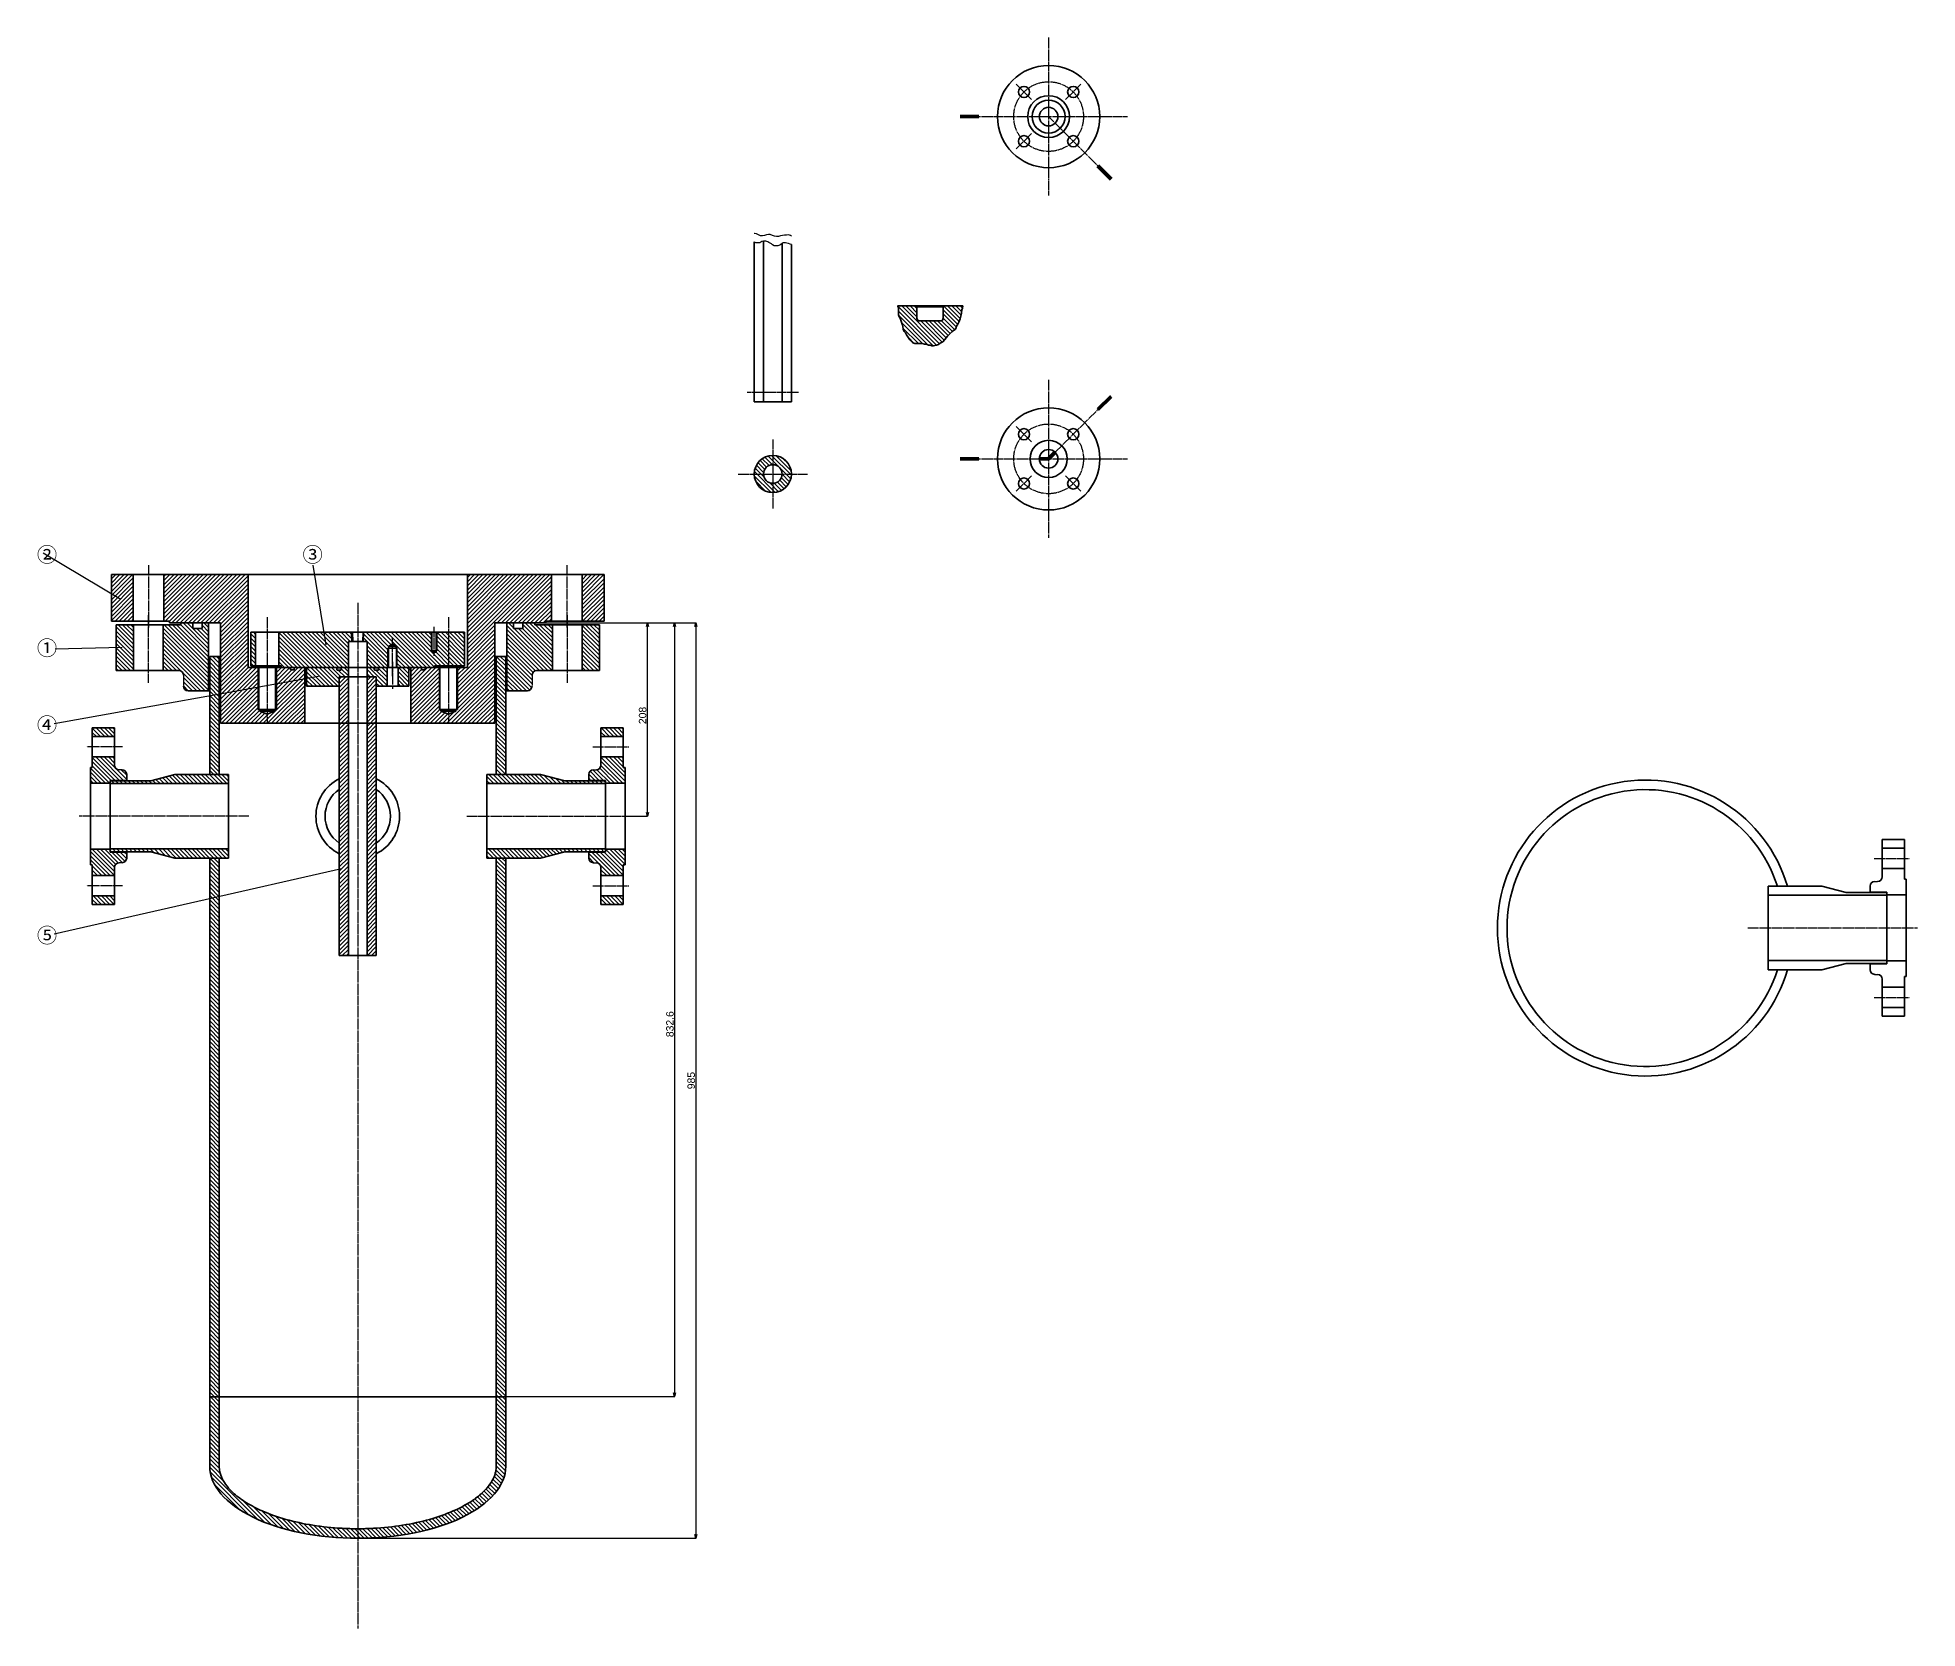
# Model space of a CAD drawing. Header units: millimetres. Extents: x 23 to 2046, y -184 to 1528.
import ezdxf

# ---------------------------------------------------------------- set-up
doc = ezdxf.new("R2010")
doc.units = ezdxf.units.MM
doc.linetypes.add('JIS_08_11', pattern=[12.8, 11, -0.6, 0.6, -0.6])
for name, color, linetype, lineweight in [('ACR Hatch', 7, 'Continuous', 13), ('ACR_BODY OUTER', 7, 'Continuous', 30), ('ACR_CENTER', 7, 'JIS_08_11', 13), ('CHAN BODY inner', 7, 'Continuous', 13), ('CHAN BODY OUTER', 7, 'Continuous', 30), ('CHAN Center', 7, 'JIS_08_11', 13), ('CHAN Hatch', 7, 'Continuous', 13), ('JPI300-300 BODY OUTER', 7, 'Continuous', 30), ('JPI300-300 Center', 7, 'JIS_08_11', 13), ('JPI300-65 BODY OUTER', 7, 'Continuous', 30), ('JPI300-65 Center', 7, 'JIS_08_11', 13), ('MainC BODY OUTER', 7, 'Continuous', 30), ('MainC Center', 7, 'JIS_08_11', 13), ('MainC Dim', 7, 'Continuous', 13), ('MainC Hatch', 7, 'Continuous', 13), ('micel', 7, 'Continuous', 60), ('SUS Hatch', 7, 'Continuous', 13), ('SUS_BODY inner', 7, 'Continuous', 13), ('SUS_BODY OUTER', 7, 'Continuous', 30), ('SUS_CENTER', 7, 'JIS_08_11', 13), ('UPFlange BODY inner', 7, 'Continuous', 13), ('UPFlange BODY OUTER', 7, 'Continuous', 30), ('UPFlange Center', 7, 'JIS_08_11', 13), ('UPFlange Hatch', 7, 'Continuous', 13)]:
    doc.layers.add(name, color=color, linetype=linetype, lineweight=lineweight)
doc.styles.add('JIS Mechanical', font='arial.ttf', dxfattribs={"height": 8})
doc.styles.get("Standard").update_dxf_attribs({"font": 'arial.ttf'})
doc.dimstyles.new('JIS Mechanical', dxfattribs={"dimtxt": 8, "dimasz": 4, "dimexe": 0.18, "dimexo": 0, "dimgap": 1, "dimtad": 1, "dimdec": 4, "dimdsep": 46, "dimtxsty": 'Standard', "dimblk": 'OPEN30', "dimcen": 0.09, "dimadec": 0, "dimazin": 2, "dimtfac": 1, "dimtdec": 4, "dimtmove": 0, "dimatfit": 3, "dimfxl": 1, "dimtolj": 1, "dimtzin": 0, "dimarcsym": 0})
pattern_1 = [(135, (520.1675, 36.8127), (-2.245064, -2.245064), [])]

# ---------------------------------------------------------------- blocks, each defined once
blk = doc.blocks.new('_Open30')
at = {"color": 0, "linetype": 'ByBlock', "lineweight": -2}
for p, q in [((-1, 0.27), (0, 0)), ((0, 0), (-1, -0.27)), ((0, 0), (-1, 0))]:
    blk.add_line(p, q, dxfattribs=at)
blk = doc.blocks.new('*D132')
at = {"layer": 'Defpoints', "color": 0, "transparency": 16777216}
for p in [(558.3, 897.8), (679.4, 897.8), (655.4, 689.8)]:
    blk.add_point(p, dxfattribs=at)
at = {"layer": 'MainC Dim', "color": 0, "lineweight": -2, "transparency": 16777216}
for p, q in [((558.3, 897.8), (679.6, 897.8)), ((679.4, 693.8), (679.4, 893.8)), ((655.4, 689.8), (679.6, 689.8))]:
    blk.add_line(p, q, dxfattribs=at)
at = {"layer": 'MainC Dim', "color": 0, "lineweight": -2, "transparency": 16777216, "xscale": 4, "yscale": 4, "zscale": 4}
for p, rotation in [((679.4, 897.8), 90), ((679.4, 689.8), 270)]:
    blk.add_blockref('_Open30', p, dxfattribs=dict(at, rotation=rotation))
at = {"layer": 'MainC Dim', "color": 0, "transparency": 16777216, "insert": (674.3, 798.2), "char_height": 8, "attachment_point": 5, "rotation": 90}
blk.add_mtext('\\A1;208', dxfattribs=at)
blk = doc.blocks.new('*D138')
at = {"layer": 'Defpoints', "color": 0, "transparency": 16777216}
for p in [(570.3, 897.8), (527, 65.2), (708.7, 65.2)]:
    blk.add_point(p, dxfattribs=at)
at = {"layer": 'MainC Dim', "color": 0, "lineweight": -2, "transparency": 16777216}
for p, q in [((570.3, 897.8), (708.9, 897.8)), ((708.7, 893.8), (708.7, 69.2)), ((527, 65.2), (708.9, 65.2))]:
    blk.add_line(p, q, dxfattribs=at)
at = {"layer": 'MainC Dim', "color": 0, "lineweight": -2, "transparency": 16777216, "xscale": 4, "yscale": 4, "zscale": 4}
for p, rotation in [((708.7, 897.8), 90), ((708.7, 65.2), 270)]:
    blk.add_blockref('_Open30', p, dxfattribs=dict(at, rotation=rotation))
at = {"layer": 'MainC Dim', "color": 0, "transparency": 16777216, "insert": (703.7, 466), "char_height": 8, "attachment_point": 5, "rotation": 90}
blk.add_mtext('\\A1;832.6', dxfattribs=at)
blk = doc.blocks.new('*D139')
at = {"layer": 'Defpoints', "color": 0, "transparency": 16777216}
for p in [(570.3, 897.8), (367.8, -87.2), (731.6, -87.2)]:
    blk.add_point(p, dxfattribs=at)
at = {"layer": 'MainC Dim', "color": 0, "lineweight": -2, "transparency": 16777216}
for p, q in [((570.3, 897.8), (731.8, 897.8)), ((731.6, 893.8), (731.6, -83.2)), ((367.8, -87.2), (731.8, -87.2))]:
    blk.add_line(p, q, dxfattribs=at)
at = {"layer": 'MainC Dim', "color": 0, "lineweight": -2, "transparency": 16777216, "xscale": 4, "yscale": 4, "zscale": 4}
for p, rotation in [((731.6, 897.8), 90), ((731.6, -87.2), 270)]:
    blk.add_blockref('_Open30', p, dxfattribs=dict(at, rotation=rotation))
at = {"layer": 'MainC Dim', "color": 0, "transparency": 16777216, "insert": (726.6, 405.3), "char_height": 8, "attachment_point": 5, "rotation": 90}
blk.add_mtext('\\A1;985', dxfattribs=at)

msp = doc.modelspace()

# ---------------------------------------------------------------- hatches: boundary and pattern name
at = {"layer": 'ACR Hatch'}
h = msp.add_hatch(dxfattribs=at)
h.set_pattern_fill('ANSI31', color=256, angle=-90)
h.set_pattern_definition([(315, (1361.6976, 1467.842), (2.245064, 2.245064), [])])
h.paths.add_polyline_path([(983.63664, 1196.57523), (985.34011, 1195.9361), (987.04356, 1195.9361), (988.74704, 1196.36219), (990.66343, 1196.78827), (992.57983, 1197.4274), (994.49624, 1198.70566), (997.26438, 1200.41), (999.39371, 1202.75347), (1000.88425, 1204.45781), (1002.37476, 1206.1622), (1003.65238, 1207.86654), (1005.35583, 1209.35784), (1007.0593, 1210.84914), (1008.76276, 1212.34043), (1010.46623, 1213.61869), (1011.74383, 1215.32303), (1012.16968, 1217.02737), (1013.44728, 1219.37084), (1014.51196, 1221.50127), (1015.3637, 1223.20561), (1016.0025, 1224.90995), (1016.64129, 1227.89255), (1017.28009, 1231.08819), (1017.91889, 1234.70996), (1018.34474, 1236.4143), (1018.96721, 1238.90535), (998.50696, 1238.90535), (997.66096, 1238.05935), (997.66096, 1225.70535, -0.4142135624), (994.66096, 1222.70535), (972.46096, 1222.70535, -0.4142135624), (969.46096, 1225.70535), (969.46096, 1238.05935), (968.61496, 1238.90535), (948.6255, 1238.90535), (948.71561, 1238.54473), (949.78027, 1236.84039), (949.78027, 1229.17081), (950.41906, 1227.25342), (951.2708, 1225.54908), (953.18719, 1220.43606), (954.03893, 1218.30563), (954.25187, 1216.60129), (954.46479, 1214.04478), (955.74238, 1211.48826), (957.02, 1209.78392), (958.2976, 1207.86654), (960.42693, 1204.45781), (961.70453, 1202.54043), (963.19506, 1200.83608), (964.89852, 1199.34479), (967.02785, 1198.27957), (975.11933, 1198.27957), (977.46158, 1197.85349), (979.59091, 1197.64044), (981.72024, 1196.78827)])
h.paths.add_polyline_path([(997.76174, 1216.54428), (1014.80336, 1194.82482), (1027.77321, 1205.00128), (1010.7316, 1226.72074)], flags=9)
h.paths.add_polyline_path([(964.04955, 1220.93165), (945.93587, 1200.09787), (958.37684, 1189.28122), (976.49052, 1210.115)], flags=9)
h = msp.add_hatch(dxfattribs=at)
h.set_pattern_fill('ANSI31', color=256, angle=-90)
h.set_pattern_definition([(315, (629.5388, 1103.2457), (2.245064, 2.245064), [])])
h.paths.add_polyline_path([(422.79242, 829.76842), (422.79242, 849.76842), (411.29242, 849.76842), (411.29242, 829.76842)])
h.paths.add_polyline_path([(399.29242, 829.76842), (399.29242, 849.76842), (396.81601, 849.76842, -0.4583330435), (387.99387, 839.53087, -0.0056463557), (387.79242, 839.53314), (387.79242, 829.76842)])
h.paths.add_polyline_path([(396.81601, 849.76842), (390.43342, 849.76842), (390.29242, 849.62742), (390.29242, 847.56842, -0.4142135624), (389.79242, 847.06842), (386.09242, 847.06842, -0.4142135624), (385.59242, 847.56842), (385.59242, 849.62742), (385.45142, 849.76842), (379.17173, 849.76842, 0.3900927071), (385.949, 839.76842), (387.79242, 839.76842), (387.79242, 839.53314, 0.0056463557), (387.99387, 839.53087, 0.4583330435)])
h.paths.add_polyline_path([(385.949, 839.76842, -0.3900927071), (379.17173, 849.76842), (377.79242, 849.76842), (377.79242, 839.76842)])
h.paths.add_polyline_path([(347.79242, 829.76842), (347.79242, 839.76842), (357.79242, 839.76842), (357.79242, 849.76842), (350.13342, 849.76842), (349.99242, 849.62742), (349.99242, 847.56842, -0.4142135624), (349.49242, 847.06842), (345.79242, 847.06842, -0.4142135624), (345.29242, 847.56842), (345.29242, 849.62742), (345.15142, 849.76842), (312.79242, 849.76842), (312.79242, 829.76842)])
at = {"layer": 'CHAN Hatch'}
h = msp.add_hatch(dxfattribs=at)
h.set_pattern_fill('ANSI31', color=256)
h.paths.add_polyline_path([(357.79242, 839.76842), (347.79242, 839.76842), (347.79242, 789.76842), (357.79242, 789.76842)])
h.paths.add_polyline_path([(387.79242, 839.76842), (377.79242, 839.76842), (377.79242, 789.76842), (387.79242, 789.76842)])
h.paths.add_polyline_path([(387.79242, 789.76842), (377.79242, 789.76842), (377.79242, 539.76842), (387.79242, 539.76842)])
h.paths.add_polyline_path([(357.79242, 789.76842), (347.79242, 789.76842), (347.79242, 539.76842), (357.79242, 539.76842)])
at = {"layer": 'MainC Hatch'}
h = msp.add_hatch(dxfattribs=at)
h.set_pattern_fill('ANSI31', color=256, angle=90)
h.paths.add_polyline_path([(158.39242, 846.46842), (175.29242, 846.46842, -0.4142135624), (180.29242, 841.46842), (180.29242, 829.76842, 0.4142135624), (185.29242, 824.76842), (207.29242, 824.76842), (207.29242, 897.76842), (200.29242, 897.76842), (200.29242, 891.76842), (190.29242, 891.76842), (190.29242, 897.76842), (177.29242, 897.76842), (177.29242, 895.76842), (158.39242, 895.76842)])
h.paths.add_polyline_path([(107.79242, 846.46842), (126.39242, 846.46842), (126.39242, 895.76842), (107.79242, 895.76842)])
h = msp.add_hatch(dxfattribs=at)
h.set_pattern_fill('ANSI31', color=256, angle=90)
h.paths.add_polyline_path([(577.19242, 895.76842), (558.29242, 895.76842), (558.29242, 897.76842), (545.29242, 897.76842), (545.29242, 891.76842), (535.29242, 891.76842), (535.29242, 897.76842), (528.29242, 897.76842), (528.29242, 824.76842), (550.29242, 824.76842, 0.4142135624), (555.29242, 829.76842), (555.29242, 841.46842, -0.4142135624), (560.29242, 846.46842), (577.19242, 846.46842)])
h.paths.add_polyline_path([(627.79242, 895.76842), (609.19242, 895.76842), (609.19242, 846.46842), (627.79242, 846.46842)])
h = msp.add_hatch(dxfattribs=at)
h.set_pattern_fill('ANSI31', color=256, angle=90)
h.paths.add_polyline_path([(208.54242, 861.76842), (218.84242, 861.76842), (218.84242, 734.76842), (208.54242, 734.76842)])
h.paths.add_polyline_path([(171.01588, 734.76842), (228.78163, 734.76842), (228.78163, 724.91842), (101.28163, 724.91842), (101.28163, 727.91842), (145.01588, 727.91842)])
h.paths.add_polyline_path([(145.01588, 651.61842), (101.28163, 651.61842), (101.28163, 654.21842), (101.28163, 654.61842), (228.78163, 654.61842), (228.78163, 644.76842), (171.01588, 644.76842)])
h.paths.add_polyline_path([(80.18163, 742.16842), (82.18163, 742.16842), (82.18163, 753.56842), (106.08163, 753.56842), (106.08163, 744.76842, 0.4142135624), (111.08163, 739.76842), (114.18163, 739.76842, -0.4142135624), (119.18163, 734.76842), (119.18163, 728.31842), (101.28163, 728.31842), (101.28163, 725.31842), (80.18163, 725.31842)])
h.paths.add_polyline_path([(82.18163, 784.76842), (106.08163, 784.76842), (106.08163, 775.56842), (82.18163, 775.56842)])
h.paths.add_polyline_path([(80.18163, 654.21842), (101.28163, 654.21842), (101.28163, 651.61842), (101.28163, 651.21842), (119.18163, 651.21842), (119.18163, 644.76842, -0.4142135624), (114.18163, 639.76842), (111.08163, 639.76842, 0.4142135624), (106.08163, 634.76842), (106.08163, 625.96842), (82.18163, 625.96842), (82.18163, 637.36842), (80.18163, 637.36842)])
h.paths.add_polyline_path([(82.18163, 603.96842), (106.08163, 603.96842), (106.08163, 594.76842), (82.18163, 594.76842)])
h = msp.add_hatch(dxfattribs=at)
h.set_pattern_fill('ANSI31', color=256, angle=90)
h.paths.add_polyline_path([(527.04242, 861.76842), (516.74242, 861.76842), (516.74242, 734.76842), (527.04242, 734.76842)])
h.paths.add_polyline_path([(564.56897, 734.76842), (506.80322, 734.76842), (506.80322, 724.91842), (634.30322, 724.91842), (634.30322, 727.91842), (590.56897, 727.91842)])
h.paths.add_polyline_path([(590.56897, 651.61842), (634.30322, 651.61842), (634.30322, 654.21842), (634.30322, 654.61842), (506.80322, 654.61842), (506.80322, 644.76842), (564.56897, 644.76842)])
h.paths.add_polyline_path([(655.40322, 742.16842), (653.40322, 742.16842), (653.40322, 753.56842), (629.50322, 753.56842), (629.50322, 744.76842, -0.4142135624), (624.50322, 739.76842), (621.40322, 739.76842, 0.4142135624), (616.40322, 734.76842), (616.40322, 728.31842), (634.30322, 728.31842), (634.30322, 725.31842), (655.40322, 725.31842)])
h.paths.add_polyline_path([(653.40322, 784.76842), (629.50322, 784.76842), (629.50322, 775.56842), (653.40322, 775.56842)])
h.paths.add_polyline_path([(655.40322, 654.21842), (634.30322, 654.21842), (634.30322, 651.61842), (634.30322, 651.21842), (616.40322, 651.21842), (616.40322, 644.76842, 0.4142135624), (621.40322, 639.76842), (624.50322, 639.76842, -0.4142135624), (629.50322, 634.76842), (629.50322, 625.96842), (653.40322, 625.96842), (653.40322, 637.36842), (655.40322, 637.36842)])
h.paths.add_polyline_path([(653.40322, 603.96842), (629.50322, 603.96842), (629.50322, 594.76842), (653.40322, 594.76842)])
h = msp.add_hatch(dxfattribs=at)
h.set_pattern_fill('ANSI31', color=256, angle=90)
h.set_pattern_definition(pattern_1)
edge = h.paths.add_edge_path()
edge.add_line((208.54242, 65.16842), (218.84242, 65.16842))
edge.add_line((218.84242, 65.16842), (218.84242, -9.83158))
edge.add_spline(control_points=[(218.84242, -9.83158), (218.84242, -11.64023), (219.02077, -13.4494), (219.89251, -17.82478), (220.76142, -20.41368), (223.31735, -25.69917), (225.00692, -28.39382), (229.26804, -33.81117), (231.83937, -36.53187), (238.60962, -42.56291), (243.05497, -45.84828), (253.19231, -52.09997), (258.88293, -55.0663), (272.8295, -61.19811), (281.37307, -64.23807), (299.68221, -69.41388), (309.44702, -71.55019), (329.73344, -74.79853), (340.25446, -75.91071), (356.51168, -76.78103), (362.15204, -76.93158), (367.79242, -76.93158)], knot_values=[4.7123889804, 4.7123889804, 4.7123889804, 4.7123889804, 4.8089224799, 4.8089224799, 4.9432308906, 4.9432308906, 5.0775393013, 5.0775393013, 5.211847712, 5.211847712, 5.3798392135, 5.3798392135, 5.5478307151, 5.5478307151, 5.75638099, 5.75638099, 5.9649312649, 5.9649312649, 6.1734815398, 6.1734815398, 6.2831853072, 6.2831853072, 6.2831853072, 6.2831853072], degree=3, periodic=0)
edge.add_line((367.79242, -76.93158), (367.79242, -87.23158))
edge.add_ellipse((367.79242, -9.83158), major_axis=(-159.25, 0), ratio=0.4860282575, start_angle=0, end_angle=90, ccw=False)
edge.add_line((208.54242, -9.83158), (208.54242, 65.16842))
h.paths.add_polyline_path([(218.84242, 65.16842), (208.54242, 65.16842), (208.54242, 644.76842), (218.84242, 644.76842)])
h = msp.add_hatch(dxfattribs=at)
h.set_pattern_fill('ANSI31', color=256, angle=90)
h.set_pattern_definition(pattern_1)
edge = h.paths.add_edge_path()
edge.add_line((527.04242, 65.16842), (516.74242, 65.16842))
edge.add_line((516.74242, 65.16842), (516.74242, -9.83158))
edge.add_spline(control_points=[(516.74242, -9.83158), (516.74242, -11.64023), (516.56408, -13.4494), (515.69234, -17.82478), (514.82343, -20.41368), (512.2675, -25.69917), (510.57793, -28.39382), (506.31681, -33.81117), (503.74548, -36.53187), (496.97523, -42.56291), (492.52988, -45.84828), (482.39254, -52.09997), (476.70192, -55.0663), (462.75535, -61.19811), (454.21178, -64.23807), (435.90263, -69.41388), (426.13783, -71.55019), (405.85141, -74.79853), (395.33039, -75.91071), (379.07317, -76.78103), (373.4328, -76.93158), (367.79242, -76.93158)], knot_values=[4.7123889804, 4.7123889804, 4.7123889804, 4.7123889804, 4.8089224799, 4.8089224799, 4.9432308906, 4.9432308906, 5.0775393013, 5.0775393013, 5.211847712, 5.211847712, 5.3798392135, 5.3798392135, 5.5478307151, 5.5478307151, 5.75638099, 5.75638099, 5.9649312649, 5.9649312649, 6.1734815398, 6.1734815398, 6.2831853072, 6.2831853072, 6.2831853072, 6.2831853072], degree=3, periodic=0)
edge.add_line((367.79242, -76.93158), (367.79242, -87.23158))
edge.add_ellipse((367.79242, -9.83158), major_axis=(159.25, 0), ratio=0.4860282575, start_angle=270, end_angle=360)
edge.add_line((527.04242, -9.83158), (527.04242, 65.16842))
h.paths.add_polyline_path([(516.74242, 65.16842), (527.04242, 65.16842), (527.04242, 644.76842), (516.74242, 644.76842)])
at = {"layer": 'SUS Hatch'}
h = msp.add_hatch(dxfattribs=at)
h.set_pattern_fill('ANSI31', color=256, angle=-90)
h.set_pattern_definition([(315, (1439.6354, 1497.6187), (2.245064, 2.245064), [])])
h.paths.add_polyline_path([(834.37337, 1057.99509, 0.4142135624), (814.37337, 1077.99509), (814.37337, 1067.99509, -0.4142135624), (824.37337, 1057.99509)])
h.paths.add_polyline_path([(834.37337, 1057.99509), (824.37337, 1057.99509, -0.4142135624), (814.37337, 1047.99509), (814.37337, 1037.99509, 0.4142135624)])
h.paths.add_polyline_path([(814.37337, 1037.99509), (814.37337, 1047.99509, -0.4142135624), (804.37337, 1057.99509), (794.37337, 1057.99509, 0.4142135624)])
h.paths.add_polyline_path([(804.37337, 1057.99509, -0.4142135624), (814.37337, 1067.99509), (814.37337, 1077.99509, 0.4142135624), (794.37337, 1057.99509)])
h = msp.add_hatch(dxfattribs=at)
h.set_pattern_fill('ANSI31', color=256, angle=-90)
h.set_pattern_definition([(315, (317.7924, 1135.2958), (2.245064, 2.245064), [])])
h.paths.add_polyline_path([(482.79242, 851.76842), (482.79242, 887.76842), (465.29242, 887.76842), (465.29242, 851.76842)])
h.paths.add_polyline_path([(422.79242, 849.76842), (422.79242, 847.76842), (424.79242, 847.76842), (424.79242, 849.76842), (450.29242, 849.76842), (450.29242, 851.76842), (465.29242, 851.76842), (465.29242, 887.76842), (452.81681, 887.76842), (452.81681, 867.76842), (452.06681, 867.76842), (452.06681, 866.76842), (449.81681, 865.46938), (447.56681, 866.76842), (447.56681, 867.76842), (446.81681, 867.76842), (446.81681, 887.76842), (374.37092, 887.76842), (374.05842, 877.76842), (377.79242, 877.76842), (377.79242, 849.76842), (400.29242, 849.76842), (400.29242, 870.76842), (401.29242, 870.76842), (401.29242, 872.76842), (405.29242, 875.07782), (409.29242, 872.76842), (409.29242, 870.76842), (410.29242, 870.76842), (410.29242, 849.76842)])
h.paths.add_polyline_path([(357.79242, 849.76842), (357.79242, 877.76842), (361.52642, 877.76842), (361.21392, 887.76842), (282.79242, 887.76842), (282.79242, 851.76842), (285.29242, 851.76842), (285.29242, 849.76842), (310.79242, 849.76842), (310.79242, 847.76842), (312.79242, 847.76842), (312.79242, 849.76842)])
h.paths.add_polyline_path([(257.79242, 851.76842), (257.79242, 887.76842), (252.79242, 887.76842), (252.79242, 851.76842)])
at = {"layer": 'UPFlange Hatch'}
h = msp.add_hatch(dxfattribs=at)
h.set_pattern_fill('ANSI31', color=256)
h.set_pattern_definition([(45, (111.07, 895.0996), (-2.245064, 2.245064), [])])
h.paths.add_polyline_path([(632.79242, 949.76842), (609.29242, 949.76842), (609.29242, 899.76842), (632.79242, 899.76842)])
h.paths.add_polyline_path([(576.29242, 949.76842), (485.79242, 949.76842), (485.79242, 849.76842), (475.29242, 849.76842), (475.29242, 804.76842), (473.29242, 804.76842), (473.29242, 802.76842), (465.29242, 799.68921), (465.29242, 789.76842), (515.29242, 789.76842), (515.29242, 897.76842), (570.29242, 897.76842), (570.29242, 899.76842), (576.29242, 899.76842)])
h.paths.add_polyline_path([(455.29242, 849.76842), (440.29242, 849.76842), (440.29242, 847.36842), (436.29242, 847.36842), (436.29242, 849.76842), (424.79242, 849.76842), (424.79242, 789.76842), (465.29242, 789.76842), (465.29242, 799.68921), (457.29242, 802.76842), (457.29242, 804.76842), (455.29242, 804.76842)])
h.paths.add_polyline_path([(310.79242, 849.76842), (299.29242, 849.76842), (299.29242, 847.36842), (295.29242, 847.36842), (295.29242, 849.76842), (280.29242, 849.76842), (280.29242, 804.76842), (278.29242, 804.76842), (278.29242, 802.76842), (270.29242, 799.68921), (270.29242, 789.76842), (310.79242, 789.76842)])
h.paths.add_polyline_path([(249.79242, 949.76842), (159.29242, 949.76842), (159.29242, 899.76842), (165.29242, 899.76842), (165.29242, 897.76842), (220.29242, 897.76842), (220.29242, 789.76842), (270.29242, 789.76842), (270.29242, 799.68921), (262.29242, 802.76842), (262.29242, 804.76842), (260.29242, 804.76842), (260.29242, 849.76842), (249.79242, 849.76842)])
h.paths.add_polyline_path([(126.29242, 949.76842), (102.79242, 949.76842), (102.79242, 899.76842), (126.29242, 899.76842)])

# ---------------------------------------------------------------- linework, layer by layer
at = {"layer": 'ACR_BODY OUTER'}
for p, q in [((948.6255, 1238.90535), (968.61496, 1238.90535)), ((968.61496, 1238.90535), (969.46096, 1238.05935)), ((968.61496, 1238.90535), (998.50696, 1238.90535)), ((969.46096, 1238.05935), (969.46096, 1225.70535)), ((997.66096, 1238.05935), (969.46096, 1238.05935)), ((998.50696, 1238.90535), (997.66096, 1238.05935)), ((997.66096, 1238.05935), (997.66096, 1225.70535)), ((998.50696, 1238.90535), (1018.96721, 1238.90535)), ((972.46096, 1222.70535), (994.66096, 1222.70535)), ((312.79242, 849.76842), (312.79242, 829.76842)), ((312.79242, 849.76842), (422.79242, 849.76842)), ((345.15142, 849.76842), (345.29242, 849.62742)), ((345.29242, 849.62742), (345.29242, 847.56842)), ((345.29242, 849.62742), (349.99242, 849.62742)), ((350.13342, 849.76842), (349.99242, 849.62742)), ((349.99242, 849.62742), (349.99242, 847.56842)), ((357.79242, 849.76842), (357.79242, 839.76842)), ((377.79242, 849.76842), (377.79242, 839.76842)), ((385.45142, 849.76842), (385.59242, 849.62742)), ((385.59242, 849.62742), (385.59242, 847.56842)), ((390.29242, 849.62742), (385.59242, 849.62742)), ((390.43342, 849.76842), (390.29242, 849.62742)), ((390.29242, 849.62742), (390.29242, 847.56842)), ((399.29242, 849.76842), (399.29242, 829.76842)), ((411.29242, 849.76842), (411.29242, 829.76842)), ((422.79242, 849.76842), (422.79242, 829.76842)), ((347.79242, 829.76842), (312.79242, 829.76842)), ((349.49242, 847.06842), (345.79242, 847.06842)), ((347.79242, 839.76842), (347.79242, 829.76842)), ((387.79242, 839.76842), (347.79242, 839.76842)), ((386.09242, 847.06842), (389.79242, 847.06842)), ((387.79242, 839.76842), (387.79242, 829.76842)), ((422.79242, 829.76842), (387.79242, 829.76842)), ((387.79242, 539.76842), (347.79242, 539.76842))]:
    msp.add_line(p, q, dxfattribs=at)
msp.add_lwpolyline([(1018.96721, 1238.90535), (1018.34474, 1236.4143), (1017.91889, 1234.70996), (1017.28009, 1231.08819), (1016.64129, 1227.89255), (1016.0025, 1224.90995), (1015.3637, 1223.20561), (1014.51196, 1221.50127), (1013.44728, 1219.37084), (1012.16968, 1217.02737), (1011.74383, 1215.32303), (1010.46623, 1213.61869), (1008.76276, 1212.34043), (1007.0593, 1210.84914), (1005.35583, 1209.35784), (1003.65238, 1207.86654), (1002.37476, 1206.1622), (1000.88425, 1204.45781), (999.39371, 1202.75347), (997.26438, 1200.41), (994.49624, 1198.70566), (992.57983, 1197.4274), (990.66343, 1196.78827), (988.74704, 1196.36219), (987.04356, 1195.9361), (985.34011, 1195.9361), (983.63664, 1196.57523), (981.72024, 1196.78827), (979.59091, 1197.64044), (977.46158, 1197.85349), (975.11933, 1198.27957), (967.02785, 1198.27957), (964.89852, 1199.34479), (963.19506, 1200.83608), (961.70453, 1202.54043), (960.42693, 1204.45781), (958.2976, 1207.86654), (957.02, 1209.78392), (955.74238, 1211.48826), (954.46479, 1214.04478), (954.25187, 1216.60129), (954.03893, 1218.30563), (953.18719, 1220.43606), (951.2708, 1225.54908), (950.41906, 1227.25342), (949.78027, 1229.17081), (949.78027, 1236.84039), (948.71561, 1238.54473), (948.6255, 1238.90535)], dxfattribs=at)
for centre, radius in [((1111.10079, 1442.62274), 55), ((1084.58428, 1469.13925), 6), ((1111.10079, 1442.62274), 22.5), ((1111.10079, 1442.62274), 17.8), ((1137.61729, 1469.13925), 6), ((1111.10079, 1442.62274), 10), ((1084.58428, 1416.10624), 6), ((1137.61729, 1416.10624), 6), ((1111.10079, 1074.29327), 55), ((1084.58428, 1100.80977), 6), ((1111.10079, 1074.29327), 20), ((1137.61729, 1100.80977), 6), ((1111.10079, 1074.29327), 10), ((1084.58428, 1047.77676), 6), ((1137.61729, 1047.77676), 6)]:
    msp.add_circle(centre, radius, dxfattribs=at)
for centre, radius, start, end in [((972.46096, 1225.70535), 3, 180, 270), ((994.66096, 1225.70535), 3, 270, 0), ((345.79242, 847.56842), 0.5, 180, 270), ((349.49242, 847.56842), 0.5, 270, 0), ((386.09242, 847.56842), 0.5, 180, 270), ((389.79242, 847.56842), 0.5, 270, 0)]:
    msp.add_arc(centre, radius, start, end, dxfattribs=at)
at = {"layer": 'ACR_CENTER'}
for p, q in [((1111.10079, 1527.62274), (1111.10079, 1357.62274)), ((1092.84405, 1460.87948), (1076.32451, 1477.39901)), ((1129.35752, 1460.87948), (1145.87706, 1477.39901)), ((1026.10079, 1442.62274), (1196.10079, 1442.62274)), ((1171.20486, 1382.51867), (1111.10079, 1442.62274)), ((1092.84405, 1424.36601), (1076.32451, 1407.84647)), ((1111.10079, 1159.29327), (1111.10079, 989.29327)), ((1171.20486, 1134.39734), (1111.10079, 1074.29327)), ((1092.84405, 1092.55), (1076.32451, 1109.06954)), ((1026.10079, 1074.29327), (1196.10079, 1074.29327)), ((1092.84405, 1056.03653), (1076.32451, 1039.51699)), ((1129.35752, 1056.03653), (1145.87706, 1039.51699)), ((405.29242, 856.07409), (405.29242, 826.92554))]:
    msp.add_line(p, q, dxfattribs=at)
for centre in [(1111.10079, 1442.62274), (1111.10079, 1074.29327)]:
    msp.add_circle(centre, 37.5, dxfattribs=at)
at = {"layer": 'CHAN BODY inner'}
for points in [[(834.37337, 1314.02048), (833.39607, 1314.60712), (831.16925, 1315.29261), (829.11371, 1315.12123), (826.97254, 1315.12123), (824.83136, 1314.77849), (822.60453, 1314.17869), (820.46335, 1313.66458), (818.32217, 1313.57889), (816.09534, 1313.83595), (813.95417, 1314.52143), (811.64169, 1315.63535), (809.58616, 1315.80672), (807.53063, 1315.29261), (805.47509, 1314.52143), (803.41956, 1314.26438), (801.19274, 1314.43575), (799.1372, 1315.37829), (796.91038, 1316.57789), (794.85484, 1316.92064), (794.37337, 1316.88049)], [(834.37337, 1304.92005), (833.09976, 1305.3121), (831.33969, 1305.98936), (829.30883, 1306.53117), (827.95493, 1306.93752), (826.60102, 1306.93752), (825.5179, 1306.66662), (824.43478, 1305.98936), (823.08087, 1305.0412), (821.99775, 1304.36394), (820.91462, 1303.82214), (819.8315, 1303.55123), (816.9883, 1303.55123), (815.90518, 1303.68669), (814.1451, 1304.63485), (812.7912, 1305.58301), (811.57268, 1306.39571), (810.21878, 1307.20842), (809.00026, 1307.88568), (806.83402, 1308.69839), (804.39699, 1308.69839), (802.63691, 1308.29203), (801.55379, 1307.61478), (800.47067, 1306.93752), (799.38754, 1306.80207), (798.16903, 1306.66662), (797.0859, 1306.66662), (796.00278, 1306.93752), (794.78427, 1307.47933), (794.37337, 1307.68487)]]:
    msp.add_lwpolyline(points, dxfattribs=at)
at = {"layer": 'CHAN BODY OUTER'}
for p, q in [((794.37337, 1307.68487), (794.37337, 1135.79374)), ((804.37337, 1308.69294), (804.37337, 1135.79374)), ((824.37337, 1305.94636), (824.37337, 1135.79374)), ((834.37337, 1304.92005), (834.37337, 1135.79374)), ((794.37337, 1135.79374), (814.37337, 1135.79374)), ((834.37337, 1135.79374), (814.37337, 1135.79374)), ((347.79242, 839.76842), (347.79242, 539.76842)), ((347.79242, 839.76842), (367.79242, 839.76842)), ((357.79242, 839.76842), (357.79242, 539.76842)), ((387.79242, 839.76842), (367.79242, 839.76842)), ((377.79242, 839.76842), (377.79242, 539.76842)), ((387.79242, 839.76842), (387.79242, 539.76842))]:
    msp.add_line(p, q, dxfattribs=at)
for radius in [20, 10]:
    msp.add_circle((814.37337, 1057.99509), radius, dxfattribs=at)
at = {"layer": 'CHAN Center'}
for p, q in [((842.01464, 1145.79374), (786.7321, 1145.79374)), ((814.37337, 1095.22304), (814.37337, 1020.76713)), ((777.14541, 1057.99509), (851.60133, 1057.99509))]:
    msp.add_line(p, q, dxfattribs=at)
at = {"layer": 'JPI300-300 BODY OUTER'}
for p, q in [((177.29242, 895.76842), (107.79242, 895.76842)), ((107.79242, 895.76842), (107.79242, 846.46842)), ((126.39242, 895.76842), (126.39242, 846.46842)), ((158.39242, 895.76842), (158.39242, 846.46842)), ((220.29242, 897.76842), (177.29242, 897.76842)), ((177.29242, 897.76842), (177.29242, 895.76842)), ((190.29242, 891.76842), (190.29242, 897.76842)), ((200.29242, 891.76842), (190.29242, 891.76842)), ((200.29242, 891.76842), (200.29242, 897.76842)), ((207.29242, 897.76842), (207.29242, 824.76842)), ((515.29242, 897.76842), (558.29242, 897.76842)), ((528.29242, 897.76842), (528.29242, 824.76842)), ((535.29242, 891.76842), (535.29242, 897.76842)), ((535.29242, 891.76842), (545.29242, 891.76842)), ((545.29242, 891.76842), (545.29242, 897.76842)), ((558.29242, 897.76842), (558.29242, 895.76842)), ((558.29242, 895.76842), (627.79242, 895.76842)), ((577.19242, 895.76842), (577.19242, 846.46842)), ((609.19242, 895.76842), (609.19242, 846.46842)), ((627.79242, 895.76842), (627.79242, 846.46842)), ((107.79242, 846.46842), (175.29242, 846.46842)), ((627.79242, 846.46842), (560.29242, 846.46842)), ((208.54242, 824.76842), (185.29242, 824.76842)), ((527.04242, 824.76842), (550.29242, 824.76842))]:
    msp.add_line(p, q, dxfattribs=at)
for centre, start, end in [((175.29242, 841.46842), 0, 90), ((185.29242, 829.76842), 180, 270), ((550.29242, 829.76842), 270, 0), ((560.29242, 841.46842), 90, 180)]:
    msp.add_arc(centre, 5, start, end, dxfattribs=at)
at = {"layer": 'JPI300-300 Center'}
for p, q in [((142.39242, 906.10053), (142.39242, 833.2299)), ((593.19242, 906.10053), (593.19242, 833.2299)), ((180.29242, 841.46842), (180.29242, 829.76842)), ((555.29242, 841.46842), (555.29242, 829.76842))]:
    msp.add_line(p, q, dxfattribs=at)
at = {"layer": 'JPI300-65 BODY OUTER'}
for p, q in [((106.08163, 784.76842), (82.18163, 784.76842)), ((82.18163, 784.76842), (82.18163, 742.16842)), ((106.08163, 775.56842), (82.18163, 775.56842)), ((106.08163, 784.76842), (106.08163, 744.76842)), ((629.50322, 784.76842), (653.40322, 784.76842)), ((629.50322, 784.76842), (629.50322, 744.76842)), ((629.50322, 775.56842), (653.40322, 775.56842)), ((653.40322, 784.76842), (653.40322, 742.16842)), ((106.08163, 753.56842), (82.18163, 753.56842)), ((629.50322, 753.56842), (653.40322, 753.56842)), ((82.18163, 742.16842), (80.18163, 742.16842)), ((80.18163, 742.16842), (80.18163, 689.76842)), ((119.18163, 728.31842), (101.28163, 728.31842)), ((101.28163, 725.31842), (101.28163, 728.31842)), ((119.18163, 734.76842), (119.18163, 727.91842)), ((616.40322, 734.76842), (616.40322, 727.91842)), ((616.40322, 728.31842), (634.30322, 728.31842)), ((634.30322, 725.31842), (634.30322, 728.31842)), ((653.40322, 742.16842), (655.40322, 742.16842)), ((655.40322, 742.16842), (655.40322, 689.76842)), ((101.28163, 725.31842), (80.18163, 725.31842)), ((634.30322, 725.31842), (655.40322, 725.31842)), ((80.18163, 637.36842), (80.18163, 689.76842)), ((655.40322, 637.36842), (655.40322, 689.76842)), ((101.28163, 654.21842), (80.18163, 654.21842)), ((101.28163, 654.21842), (101.28163, 651.21842)), ((119.18163, 651.21842), (101.28163, 651.21842)), ((119.18163, 644.76842), (119.18163, 651.61842)), ((616.40322, 644.76842), (616.40322, 651.61842)), ((616.40322, 651.21842), (634.30322, 651.21842)), ((634.30322, 654.21842), (655.40322, 654.21842)), ((634.30322, 654.21842), (634.30322, 651.21842)), ((2008.03162, 664.61081), (2031.93162, 664.61081)), ((2008.03162, 664.61081), (2008.03162, 624.61081)), ((2008.03162, 655.41081), (2031.93162, 655.41081)), ((2031.93162, 664.61081), (2031.93162, 622.01081)), ((82.18163, 637.36842), (80.18163, 637.36842)), ((82.18163, 594.76842), (82.18163, 637.36842)), ((106.08163, 594.76842), (106.08163, 634.76842)), ((629.50322, 594.76842), (629.50322, 634.76842)), ((653.40322, 637.36842), (655.40322, 637.36842)), ((653.40322, 594.76842), (653.40322, 637.36842)), ((2008.03162, 633.41081), (2031.93162, 633.41081)), ((106.08163, 625.96842), (82.18163, 625.96842)), ((629.50322, 625.96842), (653.40322, 625.96842)), ((1994.93162, 614.61081), (1994.93162, 607.76081)), ((1994.93162, 608.16081), (2012.83162, 608.16081)), ((2012.83162, 605.16081), (2012.83162, 608.16081)), ((2031.93162, 622.01081), (2033.93162, 622.01081)), ((2033.93162, 622.01081), (2033.93162, 569.61081)), ((106.08163, 603.96842), (82.18163, 603.96842)), ((106.08163, 594.76842), (82.18163, 594.76842)), ((629.50322, 603.96842), (653.40322, 603.96842)), ((629.50322, 594.76842), (653.40322, 594.76842)), ((2012.83162, 605.16081), (2033.93162, 605.16081)), ((2033.93162, 517.21081), (2033.93162, 569.61081)), ((1994.93162, 524.61081), (1994.93162, 531.46081)), ((1994.93162, 531.06081), (2012.83162, 531.06081)), ((2012.83162, 534.06081), (2033.93162, 534.06081)), ((2012.83162, 534.06081), (2012.83162, 531.06081)), ((2008.03162, 474.61081), (2008.03162, 514.61081)), ((2008.03162, 505.81081), (2031.93162, 505.81081)), ((2031.93162, 517.21081), (2033.93162, 517.21081)), ((2031.93162, 474.61081), (2031.93162, 517.21081)), ((2008.03162, 483.81081), (2031.93162, 483.81081)), ((2008.03162, 474.61081), (2031.93162, 474.61081))]:
    msp.add_line(p, q, dxfattribs=at)
for centre, start, end in [((111.08163, 744.76842), 180, 270), ((114.18163, 734.76842), 0, 90), ((621.40322, 734.76842), 90, 180), ((624.50322, 744.76842), 270, 0), ((111.08163, 634.76842), 90, 180), ((114.18163, 644.76842), 270, 0), ((621.40322, 644.76842), 180, 270), ((624.50322, 634.76842), 0, 90), ((1999.93162, 614.61081), 90, 180), ((2003.03162, 624.61081), 270, 0), ((1999.93162, 524.61081), 180, 270), ((2003.03162, 514.61081), 0, 90)]:
    msp.add_arc(centre, 5, start, end, dxfattribs=at)
at = {"layer": 'JPI300-65 Center'}
for p, q in [((114.7731, 764.56842), (76.23763, 764.56842)), ((620.81175, 764.56842), (659.34722, 764.56842)), ((114.18163, 739.76842), (111.08163, 739.76842)), ((621.40322, 739.76842), (624.50322, 739.76842)), ((114.18163, 639.76842), (111.08163, 639.76842)), ((621.40322, 639.76842), (624.50322, 639.76842)), ((1999.34015, 644.41081), (2037.87562, 644.41081)), ((114.7731, 614.96842), (76.23763, 614.96842)), ((620.81175, 614.96842), (659.34722, 614.96842)), ((1999.93162, 619.61081), (2003.03162, 619.61081)), ((1999.93162, 519.61081), (2003.03162, 519.61081)), ((1999.34015, 494.81081), (2037.87562, 494.81081))]:
    msp.add_line(p, q, dxfattribs=at)
at = {"layer": 'MainC BODY OUTER'}
for p, q in [((208.54242, 861.76842), (208.54242, 734.76842)), ((220.29242, 861.76842), (208.54242, 861.76842)), ((218.84242, 861.76842), (218.84242, 734.76842)), ((515.29242, 861.76842), (527.04242, 861.76842)), ((516.74242, 861.76842), (516.74242, 734.76842)), ((527.04242, 861.76842), (527.04242, 734.76842)), ((171.01588, 734.76842), (145.01588, 727.91842)), ((228.78163, 734.76842), (171.01588, 734.76842)), ((228.78163, 689.76842), (228.78163, 734.76842)), ((506.80322, 689.76842), (506.80322, 734.76842)), ((506.80322, 734.76842), (564.56897, 734.76842)), ((564.56897, 734.76842), (590.56897, 727.91842)), ((145.01588, 727.91842), (101.28163, 727.91842)), ((101.28163, 727.91842), (101.28163, 689.76842)), ((228.78163, 724.91842), (101.28163, 724.91842)), ((506.80322, 724.91842), (634.30322, 724.91842)), ((590.56897, 727.91842), (634.30322, 727.91842)), ((634.30322, 727.91842), (634.30322, 689.76842)), ((101.28163, 651.61842), (101.28163, 689.76842)), ((228.78163, 689.76842), (228.78163, 644.76842)), ((506.80322, 689.76842), (506.80322, 644.76842)), ((634.30322, 651.61842), (634.30322, 689.76842)), ((228.78163, 654.61842), (101.28163, 654.61842)), ((145.01588, 651.61842), (101.28163, 651.61842)), ((171.01588, 644.76842), (145.01588, 651.61842)), ((506.80322, 654.61842), (634.30322, 654.61842)), ((564.56897, 644.76842), (590.56897, 651.61842)), ((590.56897, 651.61842), (634.30322, 651.61842)), ((228.78163, 644.76842), (171.01588, 644.76842)), ((208.54242, 644.76842), (208.54242, -9.83158)), ((208.54242, 644.76842), (218.84242, 644.76842)), ((218.84242, 644.76842), (218.84242, -9.83158)), ((506.80322, 644.76842), (564.56897, 644.76842)), ((516.74242, 644.76842), (516.74242, -9.83158)), ((527.04242, 644.76842), (516.74242, 644.76842)), ((527.04242, 644.76842), (527.04242, -9.83158)), ((1885.33162, 569.61081), (1885.33162, 614.61081)), ((1885.33162, 614.61081), (1943.09737, 614.61081)), ((1943.09737, 614.61081), (1969.09737, 607.76081)), ((1969.09737, 607.76081), (2012.83162, 607.76081)), ((2012.83162, 607.76081), (2012.83162, 569.61081)), ((1885.33162, 604.76081), (2012.83162, 604.76081)), ((1885.33162, 569.61081), (1885.33162, 524.61081)), ((2012.83162, 531.46081), (2012.83162, 569.61081)), ((1885.33162, 534.46081), (2012.83162, 534.46081)), ((1943.09737, 524.61081), (1969.09737, 531.46081)), ((1969.09737, 531.46081), (2012.83162, 531.46081)), ((1885.33162, 524.61081), (1943.09737, 524.61081)), ((367.79242, 65.16842), (208.54242, 65.16842)), ((367.79242, 65.16842), (527.04242, 65.16842))]:
    msp.add_line(p, q, dxfattribs=at)
for centre, radius, start, end in [((367.79242, 689.76842), 45, 116.38779996, 243.61220004), ((367.79242, 689.76842), 45, 296.38779996, 63.61220004), ((1753.28117, 569.41897), 159.25, 16.48588817, 343.65801503), ((367.79242, 689.76842), 35.15, 124.67982835, 235.32017165), ((367.79242, 689.76842), 35.15, 304.67982835, 55.32017165), ((1753.28117, 569.41897), 148.95, 17.66209326, 342.49272511)]:
    msp.add_arc(centre, radius, start, end, dxfattribs=at)
at = {"layer": 'MainC BODY OUTER', "extrusion": (0, 0, -1)}
msp.add_ellipse((367.79242, -9.83158), major_axis=(-159.25, 0), ratio=0.4860282575, start_param=4.7123889804, end_param=6.2831853072, dxfattribs=at)
at = {"layer": 'MainC BODY OUTER'}
msp.add_ellipse((367.79242, -9.83158), major_axis=(159.25, 0), ratio=0.4860282575, start_param=4.7123889804, end_param=6.2831853072, dxfattribs=at)
for points in [[(367.79242, -76.93158), (362.15204, -76.93158), (356.51168, -76.78103), (340.25446, -75.91071), (329.73344, -74.79853), (309.44702, -71.55019), (299.68221, -69.41388), (281.37307, -64.23807), (272.8295, -61.19811), (258.88293, -55.0663), (253.19231, -52.09997), (243.05497, -45.84828), (238.60962, -42.56291), (231.83937, -36.53187), (229.26804, -33.81117), (225.00692, -28.39382), (223.31735, -25.69917), (220.76142, -20.41368), (219.89251, -17.82478), (219.02077, -13.4494), (218.84242, -11.64023), (218.84242, -9.83158)], [(367.79242, -76.93158), (373.4328, -76.93158), (379.07317, -76.78103), (395.33039, -75.91071), (405.85141, -74.79853), (426.13783, -71.55019), (435.90263, -69.41388), (454.21178, -64.23807), (462.75535, -61.19811), (476.70192, -55.0663), (482.39254, -52.09997), (492.52988, -45.84828), (496.97523, -42.56291), (503.74548, -36.53187), (506.31681, -33.81117), (510.57793, -28.39382), (512.2675, -25.69917), (514.82343, -20.41368), (515.69234, -17.82478), (516.56408, -13.4494), (516.74242, -11.64023), (516.74242, -9.83158)]]:
    msp.add_open_spline(points, degree=3, knots=[4.7123889804, 4.7123889804, 4.7123889804, 4.7123889804, 4.8220927477, 4.8220927477, 5.0306430226, 5.0306430226, 5.2391932975, 5.2391932975, 5.4477435725, 5.4477435725, 5.615735074, 5.615735074, 5.7837265756, 5.7837265756, 5.9180349863, 5.9180349863, 6.052343397, 6.052343397, 6.1866518077, 6.1866518077, 6.2831853072, 6.2831853072, 6.2831853072, 6.2831853072], dxfattribs=at)
at = {"layer": 'MainC Center'}
for p, q in [((367.79242, 919.34188), (367.79242, -184.17456)), ((250.56178, 689.76842), (68.23885, 689.76842)), ((485.02307, 689.76842), (667.346, 689.76842)), ((1863.55147, 569.61081), (2045.87439, 569.61081))]:
    msp.add_line(p, q, dxfattribs=at)
at = {"layer": 'MainC Dim'}
for p, q in [((113.07033, 923.08503), (29.39629, 973.01022)), ((333.69143, 874.29178), (319.88484, 960.00543)), ((114.41279, 871.23131), (42.11923, 869.53793)), ((325.57959, 840.15398), (41.24076, 789.18058)), ((350.26224, 633.09321), (41.27355, 563.00274))]:
    msp.add_line(p, q, dxfattribs=at)
at = {"layer": 'micel'}
for p, q in [((1036.10079, 1442.62274), (1016.10079, 1442.62274)), ((1178.27593, 1375.4476), (1164.13379, 1389.58973)), ((1178.27593, 1141.46841), (1164.13379, 1127.32627)), ((1036.10079, 1074.29327), (1016.10079, 1074.29327)), ((1111.10079, 1074.29327), (1101.10079, 1074.29327)), ((1111.10079, 1074.29327), (1118.17185, 1081.36433))]:
    msp.add_line(p, q, dxfattribs=at)
at = {"layer": 'SUS_BODY inner'}
for p, q in [((361.52642, 877.76842), (361.21392, 887.76842)), ((374.05842, 877.76842), (374.37092, 887.76842)), ((400.29242, 849.76842), (400.29242, 870.76842)), ((401.10437, 849.76842), (401.10437, 870.76842)), ((409.48047, 849.76842), (409.48047, 870.76842)), ((410.29242, 849.76842), (410.29242, 870.76842)), ((446.81681, 887.76842), (446.81681, 867.76842)), ((452.81681, 887.76842), (452.81681, 867.76842))]:
    msp.add_line(p, q, dxfattribs=at)
at = {"layer": 'SUS_BODY OUTER'}
for p, q in [((482.79242, 887.76842), (252.79242, 887.76842)), ((252.79242, 887.76842), (252.79242, 851.76842)), ((252.79242, 887.76842), (252.79242, 851.76842)), ((257.79242, 887.76842), (257.79242, 851.76842)), ((282.79242, 887.76842), (282.79242, 851.76842)), ((357.79242, 877.76842), (367.79242, 877.76842)), ((357.79242, 849.76842), (357.79242, 877.76842)), ((362.38242, 877.76842), (362.06992, 887.76842)), ((377.79242, 877.76842), (367.79242, 877.76842)), ((373.20242, 877.76842), (373.51492, 887.76842)), ((377.79242, 849.76842), (377.79242, 877.76842)), ((400.29242, 870.76842), (405.29242, 870.76842)), ((401.29242, 872.76842), (405.29242, 875.07782)), ((401.29242, 872.76842), (405.29242, 872.76842)), ((401.29242, 870.76842), (401.29242, 872.76842)), ((409.29242, 872.76842), (405.29242, 875.07782)), ((409.29242, 872.76842), (405.29242, 872.76842)), ((410.29242, 870.76842), (405.29242, 870.76842)), ((409.29242, 870.76842), (409.29242, 872.76842)), ((447.44181, 887.76842), (447.44181, 867.76842)), ((452.19181, 887.76842), (452.19181, 867.76842)), ((482.79242, 887.76842), (482.79242, 851.76842)), ((285.29242, 851.76842), (252.79242, 851.76842)), ((285.29242, 849.76842), (285.29242, 851.76842)), ((310.79242, 849.76842), (285.29242, 849.76842)), ((310.79242, 847.76842), (310.79242, 849.76842)), ((422.79242, 849.76842), (312.79242, 849.76842)), ((312.79242, 847.76842), (312.79242, 849.76842)), ((374.05842, 849.76842), (367.79242, 849.76842)), ((374.05842, 849.76842), (367.79242, 849.76842)), ((422.79242, 847.76842), (422.79242, 849.76842)), ((424.79242, 847.76842), (424.79242, 849.76842)), ((424.79242, 849.76842), (450.29242, 849.76842)), ((446.81681, 867.76842), (449.81681, 867.76842)), ((447.56681, 866.76842), (449.81681, 866.76842)), ((447.56681, 866.76842), (449.81681, 865.46938)), ((452.81681, 867.76842), (449.81681, 867.76842)), ((452.06681, 866.76842), (449.81681, 866.76842)), ((452.06681, 866.76842), (449.81681, 865.46938)), ((450.29242, 849.76842), (450.29242, 851.76842)), ((450.29242, 851.76842), (482.79242, 851.76842)), ((312.79242, 847.76842), (310.79242, 847.76842)), ((424.79242, 847.76842), (422.79242, 847.76842))]:
    msp.add_line(p, q, dxfattribs=at)
at = {"layer": 'SUS_CENTER'}
for p, q in [((270.29242, 903.95557), (270.29242, 833.12908)), ((449.81681, 893.73952), (449.81681, 862.45634)), ((465.29242, 903.95557), (465.29242, 833.12908)), ((405.29242, 840.54132), (405.29242, 881.97261)), ((447.56681, 867.76842), (447.56681, 866.76842)), ((452.06681, 867.76842), (452.06681, 866.76842))]:
    msp.add_line(p, q, dxfattribs=at)
at = {"layer": 'UPFlange BODY inner'}
for p, q in [((260.29242, 849.76842), (260.29242, 804.76842)), ((280.29242, 849.76842), (280.29242, 804.76842)), ((455.29242, 849.76842), (455.29242, 804.76842)), ((475.29242, 849.76842), (475.29242, 804.76842))]:
    msp.add_line(p, q, dxfattribs=at)
at = {"layer": 'UPFlange BODY OUTER'}
for p, q in [((367.79242, 949.76842), (102.79242, 949.76842)), ((102.79242, 949.76842), (102.79242, 899.76842)), ((126.29242, 949.76842), (126.29242, 899.76842)), ((159.29242, 949.76842), (159.29242, 899.76842)), ((249.79242, 949.76842), (249.79242, 849.76842)), ((367.79242, 949.76842), (632.79242, 949.76842)), ((485.79242, 949.76842), (485.79242, 849.76842)), ((576.29242, 949.76842), (576.29242, 899.76842)), ((609.29242, 949.76842), (609.29242, 899.76842)), ((632.79242, 949.76842), (632.79242, 899.76842)), ((165.29242, 899.76842), (102.79242, 899.76842)), ((165.29242, 897.76842), (165.29242, 899.76842)), ((220.29242, 897.76842), (165.29242, 897.76842)), ((220.29242, 897.76842), (220.29242, 789.76842)), ((515.29242, 897.76842), (515.29242, 789.76842)), ((515.29242, 897.76842), (570.29242, 897.76842)), ((570.29242, 899.76842), (632.79242, 899.76842)), ((570.29242, 897.76842), (570.29242, 899.76842)), ((367.79242, 849.76842), (249.79242, 849.76842)), ((261.23962, 849.76842), (261.23962, 804.76842)), ((279.34522, 849.76842), (279.34522, 804.76842)), ((295.29242, 849.76842), (295.29242, 847.36842)), ((299.29242, 849.76842), (299.29242, 847.36842)), ((310.79242, 849.76842), (310.79242, 789.76842)), ((367.79242, 849.76842), (485.79242, 849.76842)), ((424.79242, 849.76842), (424.79242, 789.76842)), ((436.29242, 849.76842), (436.29242, 847.36842)), ((440.29242, 849.76842), (440.29242, 847.36842)), ((456.23962, 849.76842), (456.23962, 804.76842)), ((474.34522, 849.76842), (474.34522, 804.76842)), ((299.29242, 847.36842), (295.29242, 847.36842)), ((436.29242, 847.36842), (440.29242, 847.36842)), ((367.79242, 789.76842), (220.29242, 789.76842)), ((260.29242, 804.76842), (270.29242, 804.76842)), ((262.29242, 804.76842), (262.29242, 802.76842)), ((262.29242, 802.76842), (270.29242, 799.68921)), ((262.29242, 802.76842), (270.29242, 802.76842)), ((280.29242, 804.76842), (270.29242, 804.76842)), ((278.29242, 802.76842), (270.29242, 799.68921)), ((278.29242, 802.76842), (270.29242, 802.76842)), ((278.29242, 804.76842), (278.29242, 802.76842)), ((367.79242, 789.76842), (515.29242, 789.76842)), ((455.29242, 804.76842), (465.29242, 804.76842)), ((457.29242, 804.76842), (457.29242, 802.76842)), ((457.29242, 802.76842), (465.29242, 799.68921)), ((457.29242, 802.76842), (465.29242, 802.76842)), ((475.29242, 804.76842), (465.29242, 804.76842)), ((473.29242, 802.76842), (465.29242, 799.68921)), ((473.29242, 802.76842), (465.29242, 802.76842)), ((473.29242, 804.76842), (473.29242, 802.76842))]:
    msp.add_line(p, q, dxfattribs=at)
at = {"layer": 'UPFlange Center'}
for p, q in [((142.79242, 959.7649), (142.79242, 892.82621)), ((592.79242, 959.7649), (592.79242, 892.82621)), ((270.29242, 861.13248), (270.29242, 789.70172)), ((465.29242, 861.13248), (465.29242, 789.70172))]:
    msp.add_line(p, q, dxfattribs=at)

# ---------------------------------------------------------------- texts
at = {"layer": 'micel', "char_height": 16, "attachment_point": 1, "style": 'JIS Mechanical'}
for s, insert in [('{\\fGulim|b0|i0|c128|p50;②}', (22.60026, 979.21215)), ('{\\fGulim|b0|i0|c128|p50;③}', (308.36809, 979.21215)), ('{\\fGulim|b0|i0|c129|p50;①}', (22.60026, 878.76993)), ('{\\fGulim|b0|i0|c128|p50;④}', (22.60026, 795.96437)), ('{\\fGulim|b0|i0|c128|p50;⑤}', (22.60026, 569.56798))]:
    msp.add_mtext_dynamic_manual_height_columns(s, width=42.4067287, gutter_width=40, heights=[29.18369], dxfattribs=dict(at, insert=insert))

# ---------------------------------------------------------------- dimensions: what is measured, and where the dimension line sits
at = {"layer": 'MainC Dim'}
dim = msp.add_linear_dim(base=(731.64577, -87.23158), p1=(570.29242, 897.76842), p2=(367.79242, -87.23158), angle=90, dimstyle='JIS Mechanical', dxfattribs=at)
dim.commit()
dim.dimension.update_dxf_attribs({"geometry": '*D139', "text_midpoint": (726.56119, 405.26842)})
for base, p1, p2, picture, middle in [((708.7436, 65.16842), (570.29242, 897.76842), (527.04242, 65.16842), '*D138', (708.7436, 466.04562)), ((679.41628, 897.76842), (655.40322, 689.76842), (558.29242, 897.76842), '*D132', (679.41628, 798.18213))]:
    dim = msp.add_linear_dim(base=base, p1=p1, p2=p2, angle=90, dimstyle='JIS Mechanical', dxfattribs=at)
    dim.commit()
    dim.dimension.update_dxf_attribs({"geometry": picture, "text_midpoint": middle, "dimtype": 160})

doc.saveas('drawing.dxf')
